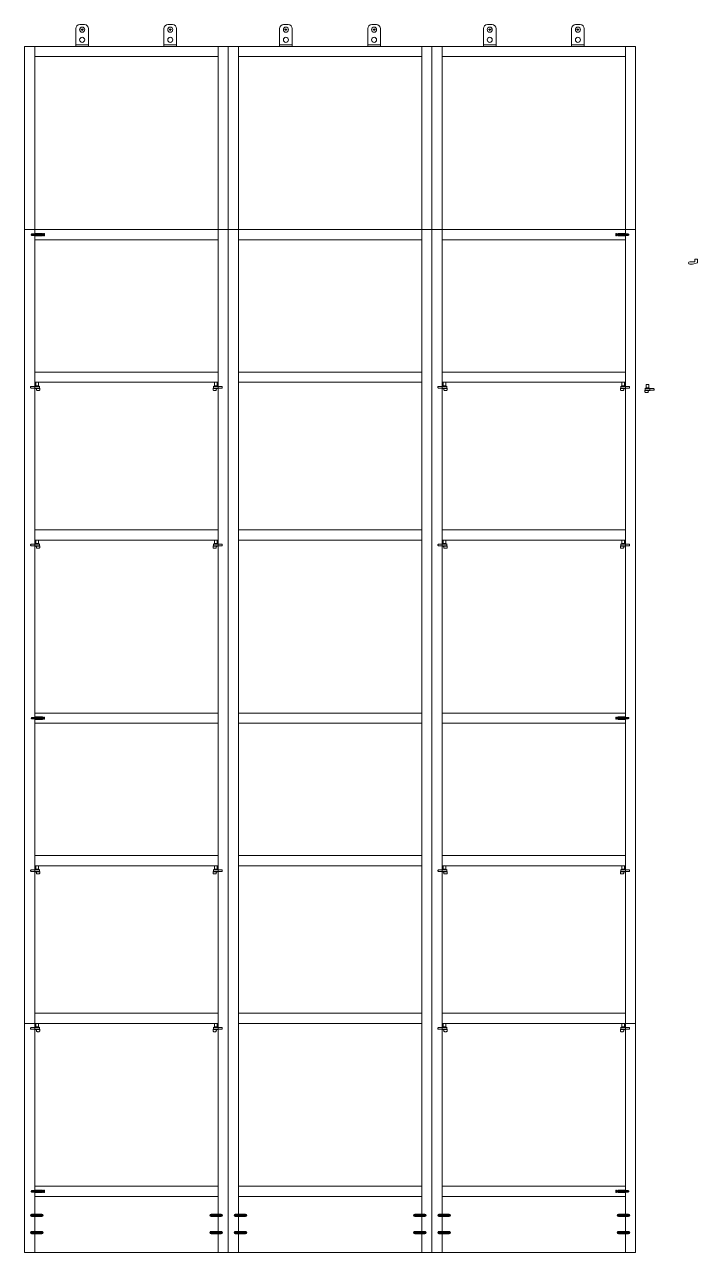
# Model space of a CAD drawing. Header units: millimetres. Extents: x -1085 to 10527, y 119 to 3003.
# Drawn here: x 1735.5 to 1867.6, y 791.7 to 1033 of the extents above; entities that cross this region are included whole.
import ezdxf

# ---------------------------------------------------------------- set-up
doc = ezdxf.new("R2010")
doc.units = ezdxf.units.MM
doc.layers.add('A-FURN', color=2, linetype='Continuous', lineweight=18)
doc.layers.add('A-LINE-GRPH', color=15, linetype='Continuous', lineweight=13)

msp = doc.modelspace()

# ---------------------------------------------------------------- linework, layer by layer
at = {"layer": 'A-FURN'}
for p, q in [((1746.33, 1032.98), (1747.23, 1032.98)), ((1763.64, 1032.98), (1764.54, 1032.98)), ((1786.35, 1032.98), (1787.25, 1032.98)), ((1803.66, 1032.98), (1804.56, 1032.98)), ((1826.38, 1032.98), (1827.28, 1032.98)), ((1843.69, 1032.98), (1844.59, 1032.98)), ((1745.53, 1028.68), (1745.53, 1032.18)), ((1746.53, 1031.98), (1746.74, 1032.02)), ((1746.53, 1031.98), (1747.03, 1031.98)), ((1746.53, 1031.98), (1746.74, 1031.94)), ((1746.74, 1032.02), (1746.78, 1032.23)), ((1746.78, 1031.73), (1746.74, 1031.94)), ((1746.78, 1032.23), (1746.78, 1031.73)), ((1746.78, 1032.23), (1746.82, 1032.02)), ((1746.82, 1031.94), (1746.78, 1031.73)), ((1746.82, 1032.02), (1747.03, 1031.98)), ((1746.82, 1031.94), (1747.02, 1031.98)), ((1748.03, 1032.18), (1748.03, 1028.68)), ((1762.84, 1028.68), (1762.84, 1032.18)), ((1763.84, 1031.98), (1764.05, 1032.02)), ((1763.84, 1031.98), (1764.34, 1031.98)), ((1763.84, 1031.98), (1764.05, 1031.94)), ((1764.05, 1032.02), (1764.09, 1032.23)), ((1764.09, 1031.73), (1764.05, 1031.94)), ((1764.09, 1032.23), (1764.09, 1031.73)), ((1764.09, 1032.23), (1764.14, 1032.02)), ((1764.14, 1031.94), (1764.09, 1031.73)), ((1764.14, 1032.02), (1764.34, 1031.98)), ((1764.14, 1031.94), (1764.33, 1031.98)), ((1765.34, 1032.18), (1765.34, 1028.68)), ((1785.55, 1028.68), (1785.55, 1032.18)), ((1786.55, 1031.98), (1786.75, 1032.02)), ((1786.55, 1031.98), (1787.05, 1031.98)), ((1786.55, 1031.98), (1786.75, 1031.94)), ((1786.75, 1032.02), (1786.8, 1032.23)), ((1786.8, 1031.73), (1786.75, 1031.94)), ((1786.8, 1032.23), (1786.8, 1031.73)), ((1786.8, 1032.23), (1786.84, 1032.02)), ((1786.84, 1031.94), (1786.8, 1031.73)), ((1786.84, 1032.02), (1787.05, 1031.98)), ((1786.84, 1031.94), (1787.04, 1031.98)), ((1788.05, 1032.18), (1788.05, 1028.68)), ((1802.86, 1028.68), (1802.86, 1032.18)), ((1803.86, 1031.98), (1804.07, 1032.02)), ((1803.86, 1031.98), (1804.36, 1031.98)), ((1803.86, 1031.98), (1804.07, 1031.94)), ((1804.07, 1032.02), (1804.11, 1032.23)), ((1804.11, 1031.73), (1804.07, 1031.94)), ((1804.11, 1032.23), (1804.11, 1031.73)), ((1804.11, 1032.23), (1804.15, 1032.02)), ((1804.15, 1031.94), (1804.11, 1031.73)), ((1804.15, 1032.02), (1804.36, 1031.98)), ((1804.15, 1031.94), (1804.35, 1031.98)), ((1805.36, 1032.18), (1805.36, 1028.68)), ((1825.58, 1028.68), (1825.58, 1032.18)), ((1826.58, 1031.98), (1826.79, 1032.02)), ((1826.58, 1031.98), (1827.08, 1031.98)), ((1826.58, 1031.98), (1826.79, 1031.94)), ((1826.79, 1032.02), (1826.83, 1032.23)), ((1826.83, 1031.73), (1826.79, 1031.94)), ((1826.83, 1032.23), (1826.83, 1031.73)), ((1826.83, 1032.23), (1826.87, 1032.02)), ((1826.87, 1031.94), (1826.83, 1031.73)), ((1826.87, 1032.02), (1827.08, 1031.98)), ((1826.87, 1031.94), (1827.07, 1031.98)), ((1828.08, 1032.18), (1828.08, 1028.68)), ((1842.89, 1028.68), (1842.89, 1032.18)), ((1843.89, 1031.98), (1844.1, 1032.02)), ((1843.89, 1031.98), (1844.39, 1031.98)), ((1843.89, 1031.98), (1844.1, 1031.94)), ((1844.1, 1032.02), (1844.14, 1032.23)), ((1844.14, 1031.73), (1844.1, 1031.94)), ((1844.14, 1032.23), (1844.14, 1031.73)), ((1844.14, 1032.23), (1844.18, 1032.02)), ((1844.18, 1031.94), (1844.14, 1031.73)), ((1844.18, 1032.02), (1844.39, 1031.98)), ((1844.18, 1031.94), (1844.38, 1031.98)), ((1845.39, 1032.18), (1845.39, 1028.68)), ((1735.47, 791.68), (1735.47, 1028.68)), ((1735.47, 1028.68), (1855.47, 1028.68)), ((1737.47, 1028.68), (1737.47, 791.68)), ((1745.53, 1028.98), (1748.03, 1028.98)), ((1762.84, 1028.98), (1765.34, 1028.98)), ((1773.47, 1028.68), (1773.47, 791.68)), ((1775.47, 791.68), (1775.47, 1028.68)), ((1775.47, 1028.68), (1777.47, 1028.68)), ((1777.47, 1028.68), (1777.47, 791.68)), ((1785.55, 1028.98), (1788.05, 1028.98)), ((1802.86, 1028.98), (1805.36, 1028.98)), ((1813.47, 791.68), (1813.47, 1028.68)), ((1813.47, 1028.68), (1815.47, 1028.68)), ((1815.47, 1028.68), (1815.47, 791.68)), ((1817.47, 791.68), (1817.47, 1028.68)), ((1825.58, 1028.98), (1828.08, 1028.98)), ((1842.89, 1028.98), (1845.39, 1028.98)), ((1853.47, 1028.68), (1853.47, 791.68)), ((1855.47, 1028.68), (1855.47, 791.68)), ((1737.47, 1026.68), (1773.47, 1026.68)), ((1777.47, 1026.68), (1813.47, 1026.68)), ((1817.47, 1026.68), (1853.47, 1026.68)), ((1735.47, 992.68), (1855.47, 992.68)), ((1737.47, 990.68), (1773.47, 990.68)), ((1777.47, 990.68), (1813.47, 990.68)), ((1817.47, 990.68), (1853.47, 990.68)), ((1737.47, 964.68), (1773.47, 964.68)), ((1777.47, 964.68), (1813.47, 964.68)), ((1817.47, 964.68), (1853.47, 964.68)), ((1737.47, 962.68), (1773.47, 962.68)), ((1777.47, 962.68), (1813.47, 962.68)), ((1817.47, 962.68), (1853.47, 962.68)), ((1737.47, 933.68), (1773.47, 933.68)), ((1773.47, 931.68), (1737.47, 931.68)), ((1737.47, 931.68), (1737.47, 895.68)), ((1777.47, 933.68), (1813.47, 933.68)), ((1813.47, 931.68), (1777.47, 931.68)), ((1817.47, 933.68), (1853.47, 933.68)), ((1853.47, 931.68), (1817.47, 931.68)), ((1737.47, 895.68), (1737.47, 897.68)), ((1737.47, 897.68), (1773.47, 897.68)), ((1777.47, 897.68), (1813.47, 897.68)), ((1817.47, 897.68), (1853.47, 897.68)), ((1737.47, 895.68), (1773.47, 895.68)), ((1777.47, 895.68), (1813.47, 895.68)), ((1817.47, 895.68), (1853.47, 895.68)), ((1737.47, 867.68), (1737.47, 869.68)), ((1737.47, 869.68), (1773.47, 869.68)), ((1777.47, 869.68), (1813.47, 869.68)), ((1817.47, 869.68), (1853.47, 869.68)), ((1773.47, 867.68), (1737.47, 867.68)), ((1737.47, 867.68), (1737.47, 836.68)), ((1813.47, 867.68), (1777.47, 867.68)), ((1853.47, 867.68), (1817.47, 867.68)), ((1737.47, 836.68), (1737.47, 838.68)), ((1737.47, 838.68), (1773.47, 838.68)), ((1777.47, 838.68), (1813.47, 838.68)), ((1817.47, 838.68), (1853.47, 838.68)), ((1773.47, 836.68), (1735.47, 836.68)), ((1813.47, 836.68), (1777.47, 836.68)), ((1855.47, 836.68), (1817.47, 836.68)), ((1737.47, 804.68), (1773.47, 804.68)), ((1777.47, 804.68), (1813.47, 804.68)), ((1817.47, 804.68), (1853.47, 804.68)), ((1737.47, 802.68), (1773.47, 802.68)), ((1777.47, 802.68), (1813.47, 802.68)), ((1817.47, 802.68), (1853.47, 802.68)), ((1855.47, 791.68), (1735.47, 791.68)), ((1773.47, 791.68), (1775.47, 791.68)), ((1815.47, 791.68), (1817.47, 791.68))]:
    msp.add_line(p, q, dxfattribs=at)
for centre in [(1746.78, 1031.98), (1746.78, 1029.98), (1764.09, 1031.98), (1764.09, 1029.98), (1786.8, 1031.98), (1786.8, 1029.98), (1804.11, 1031.98), (1804.11, 1029.98), (1826.83, 1031.98), (1826.83, 1029.98), (1844.14, 1031.98), (1844.14, 1029.98)]:
    msp.add_circle(centre, 0.5, dxfattribs=at)
for centre, start, end in [((1746.33, 1032.18), 90, 180), ((1747.23, 1032.18), 0, 90), ((1763.64, 1032.18), 90, 180), ((1764.54, 1032.18), 0, 90), ((1786.35, 1032.18), 90, 180), ((1787.25, 1032.18), 0, 90), ((1803.66, 1032.18), 90, 180), ((1804.56, 1032.18), 0, 90), ((1826.38, 1032.18), 90, 180), ((1827.28, 1032.18), 0, 90), ((1843.69, 1032.18), 90, 180), ((1844.59, 1032.18), 0, 90)]:
    msp.add_arc(centre, 0.8, start, end, dxfattribs=at)
at = {"layer": 'A-LINE-GRPH'}
for p, q in [((1737, 991.83), (1736.79, 991.63)), ((1737.14, 991.83), (1736.86, 991.56)), ((1737.28, 991.83), (1736.99, 991.55)), ((1737.42, 991.83), (1737.13, 991.55)), ((1737.47, 991.75), (1737.27, 991.55)), ((1738.97, 991.89), (1737.47, 991.89)), ((1739.37, 991.78), (1739.22, 991.78)), ((1851.57, 991.78), (1851.72, 991.78)), ((1851.97, 991.89), (1853.47, 991.89)), ((1853.47, 991.75), (1853.68, 991.55)), ((1853.53, 991.83), (1853.82, 991.55)), ((1853.67, 991.83), (1853.96, 991.55)), ((1853.81, 991.83), (1854.09, 991.56)), ((1853.95, 991.83), (1854.16, 991.63)), ((1738.97, 991.69), (1737.47, 991.69)), ((1738.97, 991.49), (1737.47, 991.49)), ((1739.37, 991.61), (1739.22, 991.61)), ((1851.57, 991.61), (1851.72, 991.61)), ((1851.97, 991.69), (1853.47, 991.69)), ((1851.97, 991.49), (1853.47, 991.49)), ((1866.12, 986.38), (1866.62, 986.38)), ((1866.62, 985.88), (1866.12, 985.88)), ((1867.12, 986.38), (1866.62, 986.38)), ((1866.62, 985.88), (1867.62, 986.13)), ((1867.12, 986.88), (1867.62, 986.88)), ((1867.12, 986.88), (1867.12, 986.38)), ((1867.62, 986.13), (1867.62, 986.88)), ((1738.19, 962.01), (1738.39, 961.88)), ((1772.76, 962.01), (1772.56, 961.88)), ((1818.19, 962.01), (1818.39, 961.88)), ((1852.76, 962.01), (1852.56, 961.88)), ((1857.57, 961.59), (1857.36, 961.46)), ((1738.19, 931.01), (1738.39, 930.88)), ((1772.76, 931.01), (1772.56, 930.88)), ((1818.19, 931.01), (1818.39, 930.88)), ((1852.76, 931.01), (1852.56, 930.88)), ((1737, 896.83), (1736.79, 896.63)), ((1737.14, 896.83), (1736.86, 896.56)), ((1737.28, 896.83), (1736.99, 896.55)), ((1737.42, 896.83), (1737.13, 896.55)), ((1737.47, 896.75), (1737.27, 896.55)), ((1738.97, 896.89), (1737.47, 896.89)), ((1738.97, 896.69), (1737.47, 896.69)), ((1738.97, 896.49), (1737.47, 896.49)), ((1739.37, 896.78), (1739.22, 896.78)), ((1739.37, 896.61), (1739.22, 896.61)), ((1851.57, 896.78), (1851.72, 896.78)), ((1851.57, 896.61), (1851.72, 896.61)), ((1851.97, 896.89), (1853.47, 896.89)), ((1851.97, 896.69), (1853.47, 896.69)), ((1851.97, 896.49), (1853.47, 896.49)), ((1853.47, 896.75), (1853.68, 896.55)), ((1853.53, 896.83), (1853.82, 896.55)), ((1853.67, 896.83), (1853.96, 896.55)), ((1853.81, 896.83), (1854.09, 896.56)), ((1853.95, 896.83), (1854.16, 896.63)), ((1738.19, 867.01), (1738.39, 866.88)), ((1772.76, 867.01), (1772.56, 866.88)), ((1818.19, 867.01), (1818.39, 866.88)), ((1852.76, 867.01), (1852.56, 866.88)), ((1738.19, 836.01), (1738.39, 835.88)), ((1772.76, 836.01), (1772.56, 835.88)), ((1818.19, 836.01), (1818.39, 835.88)), ((1852.76, 836.01), (1852.56, 835.88)), ((1737, 803.83), (1736.79, 803.63)), ((1737.14, 803.83), (1736.86, 803.56)), ((1737.28, 803.83), (1736.99, 803.55)), ((1737.42, 803.83), (1737.13, 803.55)), ((1737.47, 803.75), (1737.27, 803.55)), ((1738.97, 803.89), (1737.47, 803.89)), ((1738.97, 803.69), (1737.47, 803.69)), ((1739.37, 803.78), (1739.22, 803.78)), ((1739.37, 803.61), (1739.22, 803.61)), ((1851.57, 803.78), (1851.72, 803.78)), ((1851.57, 803.61), (1851.72, 803.61)), ((1851.97, 803.89), (1853.47, 803.89)), ((1851.97, 803.69), (1853.47, 803.69)), ((1853.53, 803.83), (1853.82, 803.55)), ((1853.67, 803.83), (1853.96, 803.55)), ((1853.81, 803.83), (1854.09, 803.56)), ((1853.95, 803.83), (1854.16, 803.63)), ((1738.97, 803.49), (1737.47, 803.49)), ((1851.97, 803.49), (1853.47, 803.49)), ((1736.61, 798.98), (1739.11, 798.98)), ((1736.63, 799.07), (1739.09, 799.07)), ((1736.63, 798.88), (1739.09, 798.88)), ((1736.7, 799.17), (1739.02, 799.17)), ((1736.7, 798.78), (1739.02, 798.78)), ((1736.86, 799.23), (1738.86, 799.23)), ((1736.86, 798.73), (1738.86, 798.73)), ((1774.34, 798.98), (1771.84, 798.98)), ((1774.32, 799.07), (1771.86, 799.07)), ((1774.32, 798.88), (1771.86, 798.88)), ((1774.24, 799.17), (1771.93, 799.17)), ((1774.24, 798.78), (1771.93, 798.78)), ((1774.09, 799.23), (1772.09, 799.23)), ((1774.09, 798.73), (1772.09, 798.73)), ((1776.61, 798.98), (1779.11, 798.98)), ((1776.63, 799.07), (1779.09, 799.07)), ((1776.63, 798.88), (1779.09, 798.88)), ((1776.7, 799.17), (1779.02, 799.17)), ((1776.7, 798.78), (1779.02, 798.78)), ((1776.86, 799.23), (1778.86, 799.23)), ((1776.86, 798.73), (1778.86, 798.73)), ((1814.34, 798.98), (1811.84, 798.98)), ((1814.32, 799.07), (1811.86, 799.07)), ((1814.32, 798.88), (1811.86, 798.88)), ((1814.24, 799.17), (1811.93, 799.17)), ((1814.24, 798.78), (1811.93, 798.78)), ((1814.09, 799.23), (1812.09, 799.23)), ((1814.09, 798.73), (1812.09, 798.73)), ((1816.61, 798.98), (1819.11, 798.98)), ((1816.63, 799.07), (1819.09, 799.07)), ((1816.63, 798.88), (1819.09, 798.88)), ((1816.7, 799.17), (1819.02, 799.17)), ((1816.7, 798.78), (1819.02, 798.78)), ((1816.86, 799.23), (1818.86, 799.23)), ((1816.86, 798.73), (1818.86, 798.73)), ((1854.34, 798.98), (1851.84, 798.98)), ((1854.32, 799.07), (1851.86, 799.07)), ((1854.32, 798.88), (1851.86, 798.88)), ((1854.24, 799.17), (1851.93, 799.17)), ((1854.24, 798.78), (1851.93, 798.78)), ((1854.09, 799.23), (1852.09, 799.23)), ((1854.09, 798.73), (1852.09, 798.73)), ((1736.61, 795.58), (1739.11, 795.58)), ((1736.63, 795.67), (1739.09, 795.67)), ((1736.63, 795.48), (1739.09, 795.48)), ((1736.7, 795.77), (1739.02, 795.77)), ((1736.7, 795.38), (1739.02, 795.38)), ((1736.86, 795.83), (1738.86, 795.83)), ((1736.86, 795.33), (1738.86, 795.33)), ((1774.34, 795.58), (1771.84, 795.58)), ((1774.32, 795.67), (1771.86, 795.67)), ((1774.32, 795.48), (1771.86, 795.48)), ((1774.24, 795.77), (1771.93, 795.77)), ((1774.24, 795.38), (1771.93, 795.38)), ((1774.09, 795.83), (1772.09, 795.83)), ((1774.09, 795.33), (1772.09, 795.33)), ((1776.61, 795.58), (1779.11, 795.58)), ((1776.63, 795.67), (1779.09, 795.67)), ((1776.63, 795.48), (1779.09, 795.48)), ((1776.7, 795.77), (1779.02, 795.77)), ((1776.7, 795.38), (1779.02, 795.38)), ((1776.86, 795.83), (1778.86, 795.83)), ((1776.86, 795.33), (1778.86, 795.33)), ((1814.34, 795.58), (1811.84, 795.58)), ((1814.32, 795.67), (1811.86, 795.67)), ((1814.32, 795.48), (1811.86, 795.48)), ((1814.24, 795.77), (1811.93, 795.77)), ((1814.24, 795.38), (1811.93, 795.38)), ((1814.09, 795.83), (1812.09, 795.83)), ((1814.09, 795.33), (1812.09, 795.33)), ((1816.61, 795.58), (1819.11, 795.58)), ((1816.63, 795.67), (1819.09, 795.67)), ((1816.63, 795.48), (1819.09, 795.48)), ((1816.7, 795.77), (1819.02, 795.77)), ((1816.7, 795.38), (1819.02, 795.38)), ((1816.86, 795.83), (1818.86, 795.83)), ((1816.86, 795.33), (1818.86, 795.33)), ((1854.34, 795.58), (1851.84, 795.58)), ((1854.32, 795.67), (1851.86, 795.67)), ((1854.32, 795.48), (1851.86, 795.48)), ((1854.24, 795.77), (1851.93, 795.77)), ((1854.24, 795.38), (1851.93, 795.38)), ((1854.09, 795.83), (1852.09, 795.83)), ((1854.09, 795.33), (1852.09, 795.33))]:
    msp.add_line(p, q, dxfattribs=at)
for points in [[(1737.47, 991.83), (1736.91, 991.83, 1), (1736.91, 991.55), (1737.47, 991.55)], [(1853.47, 991.83), (1854.03, 991.83, -1), (1854.03, 991.55), (1853.47, 991.55)], [(1737.67, 962.01), (1737.47, 961.88), (1736.81, 961.88, 0.414214), (1736.65, 961.71), (1736.65, 961.7, 0.414214), (1736.81, 961.53), (1737.47, 961.53), (1737.43, 961.53), (1737.43, 961.48), (1737.65, 961.48, -0.414214), (1737.82, 961.32), (1737.82, 961.23, 0.414214), (1737.98, 961.06), (1738.28, 961.06, 0.414214), (1738.45, 961.23), (1738.45, 961.48)], [(1773.28, 962.01), (1773.47, 961.88), (1774.14, 961.88, -0.414214), (1774.3, 961.71), (1774.3, 961.7, -0.414214), (1774.14, 961.53), (1773.47, 961.53), (1773.52, 961.53), (1773.52, 961.48), (1773.3, 961.48, 0.414214), (1773.13, 961.32), (1773.13, 961.23, -0.414214), (1772.97, 961.06), (1772.67, 961.06, -0.414214), (1772.5, 961.23), (1772.5, 961.48)], [(1817.67, 962.01), (1817.47, 961.88), (1816.81, 961.88, 0.414214), (1816.65, 961.71), (1816.65, 961.7, 0.414214), (1816.81, 961.53), (1817.47, 961.53), (1817.43, 961.53), (1817.43, 961.48), (1817.65, 961.48, -0.414214), (1817.82, 961.32), (1817.82, 961.23, 0.414214), (1817.98, 961.06), (1818.28, 961.06, 0.414214), (1818.45, 961.23), (1818.45, 961.48)], [(1853.28, 962.01), (1853.47, 961.88), (1854.14, 961.88, -0.414214), (1854.3, 961.71), (1854.3, 961.7, -0.414214), (1854.14, 961.53), (1853.47, 961.53), (1853.52, 961.53), (1853.52, 961.48), (1853.3, 961.48, 0.414214), (1853.13, 961.32), (1853.13, 961.23, -0.414214), (1852.97, 961.06), (1852.67, 961.06, -0.414214), (1852.5, 961.23), (1852.5, 961.48)], [(1858.09, 961.59), (1858.28, 961.46), (1858.94, 961.46, -0.414214), (1859.11, 961.3), (1859.11, 961.28, -0.414214), (1858.94, 961.12), (1858.28, 961.12), (1858.33, 961.12), (1858.33, 961.06), (1858.1, 961.06, 0.414214), (1857.94, 960.9), (1857.94, 960.81, -0.414214), (1857.78, 960.65), (1857.47, 960.65, -0.414214), (1857.31, 960.81), (1857.31, 961.06)], [(1737.67, 931.01), (1737.47, 930.88), (1736.81, 930.88, 0.414214), (1736.65, 930.71), (1736.65, 930.7, 0.414214), (1736.81, 930.53), (1737.47, 930.53), (1737.43, 930.53), (1737.43, 930.48), (1737.65, 930.48, -0.414214), (1737.82, 930.32), (1737.82, 930.23, 0.414214), (1737.98, 930.06), (1738.28, 930.06, 0.414214), (1738.45, 930.23), (1738.45, 930.48)], [(1773.28, 931.01), (1773.47, 930.88), (1774.14, 930.88, -0.414214), (1774.3, 930.71), (1774.3, 930.7, -0.414214), (1774.14, 930.53), (1773.47, 930.53), (1773.52, 930.53), (1773.52, 930.48), (1773.3, 930.48, 0.414214), (1773.13, 930.32), (1773.13, 930.23, -0.414214), (1772.97, 930.06), (1772.67, 930.06, -0.414214), (1772.5, 930.23), (1772.5, 930.48)], [(1817.67, 931.01), (1817.47, 930.88), (1816.81, 930.88, 0.414214), (1816.65, 930.71), (1816.65, 930.7, 0.414214), (1816.81, 930.53), (1817.47, 930.53), (1817.43, 930.53), (1817.43, 930.48), (1817.65, 930.48, -0.414214), (1817.82, 930.32), (1817.82, 930.23, 0.414214), (1817.98, 930.06), (1818.28, 930.06, 0.414214), (1818.45, 930.23), (1818.45, 930.48)], [(1853.28, 931.01), (1853.47, 930.88), (1854.14, 930.88, -0.414214), (1854.3, 930.71), (1854.3, 930.7, -0.414214), (1854.14, 930.53), (1853.47, 930.53), (1853.52, 930.53), (1853.52, 930.48), (1853.3, 930.48, 0.414214), (1853.13, 930.32), (1853.13, 930.23, -0.414214), (1852.97, 930.06), (1852.67, 930.06, -0.414214), (1852.5, 930.23), (1852.5, 930.48)], [(1737.47, 896.83), (1736.91, 896.83, 1), (1736.91, 896.55), (1737.47, 896.55)], [(1853.47, 896.83), (1854.03, 896.83, -1), (1854.03, 896.55), (1853.47, 896.55)], [(1737.67, 867.01), (1737.47, 866.88), (1736.81, 866.88, 0.414214), (1736.65, 866.71), (1736.65, 866.7, 0.414214), (1736.81, 866.53), (1737.47, 866.53), (1737.43, 866.53), (1737.43, 866.48), (1737.65, 866.48, -0.414214), (1737.82, 866.32), (1737.82, 866.23, 0.414214), (1737.98, 866.06), (1738.28, 866.06, 0.414214), (1738.45, 866.23), (1738.45, 866.48)], [(1773.28, 867.01), (1773.47, 866.88), (1774.14, 866.88, -0.414214), (1774.3, 866.71), (1774.3, 866.7, -0.414214), (1774.14, 866.53), (1773.47, 866.53), (1773.52, 866.53), (1773.52, 866.48), (1773.3, 866.48, 0.414214), (1773.13, 866.32), (1773.13, 866.23, -0.414214), (1772.97, 866.06), (1772.67, 866.06, -0.414214), (1772.5, 866.23), (1772.5, 866.48)], [(1817.67, 867.01), (1817.47, 866.88), (1816.81, 866.88, 0.414214), (1816.65, 866.71), (1816.65, 866.7, 0.414214), (1816.81, 866.53), (1817.47, 866.53), (1817.43, 866.53), (1817.43, 866.48), (1817.65, 866.48, -0.414214), (1817.82, 866.32), (1817.82, 866.23, 0.414214), (1817.98, 866.06), (1818.28, 866.06, 0.414214), (1818.45, 866.23), (1818.45, 866.48)], [(1853.28, 867.01), (1853.47, 866.88), (1854.14, 866.88, -0.414214), (1854.3, 866.71), (1854.3, 866.7, -0.414214), (1854.14, 866.53), (1853.47, 866.53), (1853.52, 866.53), (1853.52, 866.48), (1853.3, 866.48, 0.414214), (1853.13, 866.32), (1853.13, 866.23, -0.414214), (1852.97, 866.06), (1852.67, 866.06, -0.414214), (1852.5, 866.23), (1852.5, 866.48)], [(1737.67, 836.01), (1737.47, 835.88), (1736.81, 835.88, 0.414214), (1736.65, 835.71), (1736.65, 835.7, 0.414214), (1736.81, 835.53), (1737.47, 835.53), (1737.43, 835.53), (1737.43, 835.48), (1737.65, 835.48, -0.414214), (1737.82, 835.32), (1737.82, 835.23, 0.414214), (1737.98, 835.06), (1738.28, 835.06, 0.414214), (1738.45, 835.23), (1738.45, 835.48)], [(1773.28, 836.01), (1773.47, 835.88), (1774.14, 835.88, -0.414214), (1774.3, 835.71), (1774.3, 835.7, -0.414214), (1774.14, 835.53), (1773.47, 835.53), (1773.52, 835.53), (1773.52, 835.48), (1773.3, 835.48, 0.414214), (1773.13, 835.32), (1773.13, 835.23, -0.414214), (1772.97, 835.06), (1772.67, 835.06, -0.414214), (1772.5, 835.23), (1772.5, 835.48)], [(1817.67, 836.01), (1817.47, 835.88), (1816.81, 835.88, 0.414214), (1816.65, 835.71), (1816.65, 835.7, 0.414214), (1816.81, 835.53), (1817.47, 835.53), (1817.43, 835.53), (1817.43, 835.48), (1817.65, 835.48, -0.414214), (1817.82, 835.32), (1817.82, 835.23, 0.414214), (1817.98, 835.06), (1818.28, 835.06, 0.414214), (1818.45, 835.23), (1818.45, 835.48)], [(1853.28, 836.01), (1853.47, 835.88), (1854.14, 835.88, -0.414214), (1854.3, 835.71), (1854.3, 835.7, -0.414214), (1854.14, 835.53), (1853.47, 835.53), (1853.52, 835.53), (1853.52, 835.48), (1853.3, 835.48, 0.414214), (1853.13, 835.32), (1853.13, 835.23, -0.414214), (1852.97, 835.06), (1852.67, 835.06, -0.414214), (1852.5, 835.23), (1852.5, 835.48)], [(1737.47, 803.83), (1736.91, 803.83, 1), (1736.91, 803.55), (1737.47, 803.55)], [(1853.47, 803.83), (1854.03, 803.83, -1), (1854.03, 803.55), (1853.47, 803.55)]]:
    msp.add_lwpolyline(points, format="xyb", dxfattribs=at)
for points in [[(1737.47, 991.94), (1737.47, 991.44), (1738.97, 991.44), (1738.97, 991.94)], [(1739.22, 991.89), (1739.37, 991.89), (1739.37, 991.49), (1739.22, 991.49)], [(1851.72, 991.89), (1851.57, 991.89), (1851.57, 991.49), (1851.72, 991.49)], [(1853.47, 991.94), (1853.47, 991.44), (1851.97, 991.44), (1851.97, 991.94)], [(1737.47, 961.88), (1738.39, 961.88), (1738.39, 961.53), (1737.47, 961.53)], [(1737.67, 962.68), (1738.19, 962.68), (1738.19, 962.01), (1737.67, 962.01)], [(1773.47, 961.88), (1772.56, 961.88), (1772.56, 961.53), (1773.47, 961.53)], [(1773.28, 962.68), (1772.76, 962.68), (1772.76, 962.01), (1773.28, 962.01)], [(1817.47, 961.88), (1818.39, 961.88), (1818.39, 961.53), (1817.47, 961.53)], [(1817.67, 962.68), (1818.19, 962.68), (1818.19, 962.01), (1817.67, 962.01)], [(1853.47, 961.88), (1852.56, 961.88), (1852.56, 961.53), (1853.47, 961.53)], [(1853.28, 962.68), (1852.76, 962.68), (1852.76, 962.01), (1853.28, 962.01)], [(1858.28, 961.46), (1857.36, 961.46), (1857.36, 961.12), (1858.28, 961.12)], [(1858.09, 962.27), (1857.57, 962.27), (1857.57, 961.59), (1858.09, 961.59)], [(1737.67, 931.68), (1738.19, 931.68), (1738.19, 931.01), (1737.67, 931.01)], [(1773.28, 931.68), (1772.76, 931.68), (1772.76, 931.01), (1773.28, 931.01)], [(1817.67, 931.68), (1818.19, 931.68), (1818.19, 931.01), (1817.67, 931.01)], [(1853.28, 931.68), (1852.76, 931.68), (1852.76, 931.01), (1853.28, 931.01)], [(1737.47, 930.88), (1738.39, 930.88), (1738.39, 930.53), (1737.47, 930.53)], [(1773.47, 930.88), (1772.56, 930.88), (1772.56, 930.53), (1773.47, 930.53)], [(1817.47, 930.88), (1818.39, 930.88), (1818.39, 930.53), (1817.47, 930.53)], [(1853.47, 930.88), (1852.56, 930.88), (1852.56, 930.53), (1853.47, 930.53)], [(1737.47, 896.94), (1737.47, 896.44), (1738.97, 896.44), (1738.97, 896.94)], [(1739.22, 896.89), (1739.37, 896.89), (1739.37, 896.49), (1739.22, 896.49)], [(1851.72, 896.89), (1851.57, 896.89), (1851.57, 896.49), (1851.72, 896.49)], [(1853.47, 896.94), (1853.47, 896.44), (1851.97, 896.44), (1851.97, 896.94)], [(1737.47, 866.88), (1738.39, 866.88), (1738.39, 866.53), (1737.47, 866.53)], [(1737.67, 867.68), (1738.19, 867.68), (1738.19, 867.01), (1737.67, 867.01)], [(1773.47, 866.88), (1772.56, 866.88), (1772.56, 866.53), (1773.47, 866.53)], [(1773.28, 867.68), (1772.76, 867.68), (1772.76, 867.01), (1773.28, 867.01)], [(1817.47, 866.88), (1818.39, 866.88), (1818.39, 866.53), (1817.47, 866.53)], [(1817.67, 867.68), (1818.19, 867.68), (1818.19, 867.01), (1817.67, 867.01)], [(1853.47, 866.88), (1852.56, 866.88), (1852.56, 866.53), (1853.47, 866.53)], [(1853.28, 867.68), (1852.76, 867.68), (1852.76, 867.01), (1853.28, 867.01)], [(1737.47, 835.88), (1738.39, 835.88), (1738.39, 835.53), (1737.47, 835.53)], [(1737.67, 836.68), (1738.19, 836.68), (1738.19, 836.01), (1737.67, 836.01)], [(1773.47, 835.88), (1772.56, 835.88), (1772.56, 835.53), (1773.47, 835.53)], [(1773.28, 836.68), (1772.76, 836.68), (1772.76, 836.01), (1773.28, 836.01)], [(1817.47, 835.88), (1818.39, 835.88), (1818.39, 835.53), (1817.47, 835.53)], [(1817.67, 836.68), (1818.19, 836.68), (1818.19, 836.01), (1817.67, 836.01)], [(1853.47, 835.88), (1852.56, 835.88), (1852.56, 835.53), (1853.47, 835.53)], [(1853.28, 836.68), (1852.76, 836.68), (1852.76, 836.01), (1853.28, 836.01)], [(1737.47, 803.94), (1737.47, 803.44), (1738.97, 803.44), (1738.97, 803.94)], [(1739.22, 803.89), (1739.37, 803.89), (1739.37, 803.49), (1739.22, 803.49)], [(1851.72, 803.89), (1851.57, 803.89), (1851.57, 803.49), (1851.72, 803.49)], [(1853.47, 803.94), (1853.47, 803.44), (1851.97, 803.44), (1851.97, 803.94)]]:
    msp.add_lwpolyline(points, close=True, dxfattribs=at)
for points in [[(1737.47, 991.79), (1738.97, 991.79), (1739.22, 991.79)], [(1853.47, 991.79), (1851.97, 991.79), (1851.72, 991.79)], [(1739.22, 991.59), (1738.97, 991.59), (1737.47, 991.59)], [(1851.72, 991.59), (1851.97, 991.59), (1853.47, 991.59)], [(1737.65, 961.48), (1738.45, 961.48), (1738.45, 961.53), (1738.39, 961.53)], [(1773.3, 961.48), (1772.5, 961.48), (1772.5, 961.53), (1772.56, 961.53)], [(1817.65, 961.48), (1818.45, 961.48), (1818.45, 961.53), (1818.39, 961.53)], [(1853.3, 961.48), (1852.5, 961.48), (1852.5, 961.53), (1852.56, 961.53)], [(1858.1, 961.06), (1857.31, 961.06), (1857.31, 961.12), (1857.36, 961.12)], [(1737.65, 930.48), (1738.45, 930.48), (1738.45, 930.53), (1738.39, 930.53)], [(1773.3, 930.48), (1772.5, 930.48), (1772.5, 930.53), (1772.56, 930.53)], [(1817.65, 930.48), (1818.45, 930.48), (1818.45, 930.53), (1818.39, 930.53)], [(1853.3, 930.48), (1852.5, 930.48), (1852.5, 930.53), (1852.56, 930.53)], [(1737.47, 896.79), (1738.97, 896.79), (1739.22, 896.79)], [(1739.22, 896.59), (1738.97, 896.59), (1737.47, 896.59)], [(1853.47, 896.79), (1851.97, 896.79), (1851.72, 896.79)], [(1851.72, 896.59), (1851.97, 896.59), (1853.47, 896.59)], [(1737.65, 866.48), (1738.45, 866.48), (1738.45, 866.53), (1738.39, 866.53)], [(1773.3, 866.48), (1772.5, 866.48), (1772.5, 866.53), (1772.56, 866.53)], [(1817.65, 866.48), (1818.45, 866.48), (1818.45, 866.53), (1818.39, 866.53)], [(1853.3, 866.48), (1852.5, 866.48), (1852.5, 866.53), (1852.56, 866.53)], [(1737.65, 835.48), (1738.45, 835.48), (1738.45, 835.53), (1738.39, 835.53)], [(1773.3, 835.48), (1772.5, 835.48), (1772.5, 835.53), (1772.56, 835.53)], [(1817.65, 835.48), (1818.45, 835.48), (1818.45, 835.53), (1818.39, 835.53)], [(1853.3, 835.48), (1852.5, 835.48), (1852.5, 835.53), (1852.56, 835.53)], [(1737.47, 803.79), (1738.97, 803.79), (1739.22, 803.79)], [(1739.22, 803.59), (1738.97, 803.59), (1737.47, 803.59)], [(1853.47, 803.79), (1851.97, 803.79), (1851.72, 803.79)], [(1851.72, 803.59), (1851.97, 803.59), (1853.47, 803.59)]]:
    msp.add_lwpolyline(points, dxfattribs=at)
for centre, start, end in [((1866.12, 986.13), 90, 270), ((1736.86, 798.98), 90, 270), ((1738.86, 798.98), 270, 90), ((1772.09, 798.98), 90, 270), ((1774.09, 798.98), 270, 90), ((1776.86, 798.98), 90, 270), ((1778.86, 798.98), 270, 90), ((1812.09, 798.98), 90, 270), ((1814.09, 798.98), 270, 90), ((1816.86, 798.98), 90, 270), ((1818.86, 798.98), 270, 90), ((1852.09, 798.98), 90, 270), ((1854.09, 798.98), 270, 90), ((1736.86, 795.58), 90, 270), ((1738.86, 795.58), 270, 90), ((1772.09, 795.58), 90, 270), ((1774.09, 795.58), 270, 90), ((1776.86, 795.58), 90, 270), ((1778.86, 795.58), 270, 90), ((1812.09, 795.58), 90, 270), ((1814.09, 795.58), 270, 90), ((1816.86, 795.58), 90, 270), ((1818.86, 795.58), 270, 90), ((1852.09, 795.58), 90, 270), ((1854.09, 795.58), 270, 90)]:
    msp.add_arc(centre, 0.25, start, end, dxfattribs=at)

doc.saveas('drawing.dxf')
